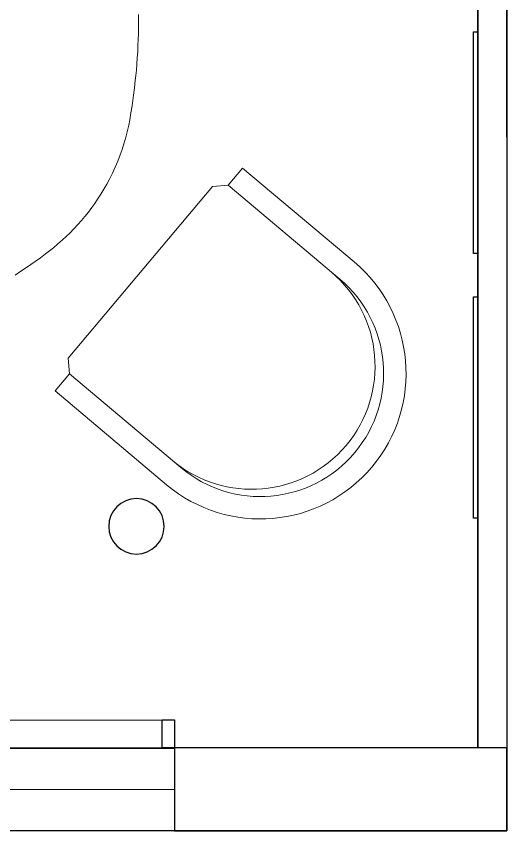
# Model space of a CAD drawing. Header units: inches. Extents: x -950 to 862, y -108 to 714.
# Drawn here: x 783.5 to 836.6, y -107.6 to -19.4 of the extents above; entities that cross this region are included whole.
import ezdxf

# ---------------------------------------------------------------- set-up
doc = ezdxf.new("R2010")
doc.units = ezdxf.units.IN
doc.linetypes.add('DASHED', pattern=[0.75, 0.5, -0.25])
for name, color, linetype, lineweight in [('BLINDS', 55, 'Continuous', 25), ('BLOCK WALL PARTITION', 251, 'Continuous', 30), ('CARPET FLOORING', 254, 'Continuous', 15), ('CEILING-GYPSUM', 83, 'DASHED', 15), ('FACADE WALL', 250, 'Continuous', 25), ('HIGH BACK CHAIR', 252, 'Continuous', 18), ('LIGHT', 40, 'Continuous', 30), ('RUG FLOORING', 122, 'Continuous', 18), ('WALL FRAME', 1, 'Continuous', 18), ('WALLPAPER_BREAKOUT', 6, 'Continuous', 25), ('WALLPAPER_DININGROOM', 6, 'Continuous', 25)]:
    doc.layers.add(name, color=color, linetype=linetype, lineweight=lineweight)
doc.layers.add('PLANNER', color=7, linetype='Continuous')
doc.layers.add('Window', color=140, linetype='Continuous')

# ---------------------------------------------------------------- blocks, each defined once
blk = doc.blocks.new('LoungeChair')
at = {"layer": 'HIGH BACK CHAIR', "linetype": 'ByBlock'}
for p, q in [((15.167, 15.773), (-0.607, 15.773)), ((15.167, 13.347), (15.167, 15.773)), ((-0.607, 13.347), (15.167, 13.347)), ((15.167, 13.347), (16.38, 12.133)), ((16.38, 12.133), (16.38, -12.133)), ((16.38, -12.133), (15.167, -13.347)), ((15.167, -13.347), (-0.607, -13.347)), ((15.167, -15.773), (15.167, -13.347)), ((-0.607, -15.773), (15.167, -15.773))]:
    blk.add_line(p, q, dxfattribs=at)
for centre, radius in [((-0.607, 0), 15.773), ((-0.607, 0), 13.347), ((0.607, 0), 13.347)]:
    blk.add_arc(centre, radius, 90, 270, dxfattribs=at)
blk = doc.blocks.new('CIRCLE PANEL LIGHT')
at = {"layer": 'LIGHT'}
blk.add_circle((5466.83, 318.79), 3, dxfattribs=at)
blk = doc.blocks.new('BLINDS- WAITING AREA 3')
at = {"layer": 'BLINDS'}
for points in [[(5597.65, -216.959), (5748.831, -216.895), (5748.831, -219.895), (5597.65, -219.959)], [(5747.481, -216.895), (5748.831, -216.895), (5748.831, -219.895), (5747.481, -219.895)]]:
    blk.add_lwpolyline(points, close=True, dxfattribs=at)
blk = doc.blocks.new('WallFrame2ft')
at = {"layer": 'WALLPAPER_DININGROOM'}
blk.add_lwpolyline([(876.769, -30.558), (900.769, -30.558), (900.773, -31.024), (876.773, -31.024)], close=True, dxfattribs=at)
blk = doc.blocks.new('LoungeRoom')
at = {"layer": 'WALLPAPER_DININGROOM'}
blk.add_lwpolyline([(645.959, 48.745), (836.631, 48.745), (836.631, -107.599), (645.959, -107.599)], close=True, dxfattribs=at)

msp = doc.modelspace()

# ---------------------------------------------------------------- linework, layer by layer
at = {"layer": 'BLOCK WALL PARTITION'}
msp.add_lwpolyline([(836.604, 33.687), (836.631, -98.604)], dxfattribs=at)
at = {"layer": 'CARPET FLOORING'}
msp.add_lwpolyline([(645.959, 45.726), (645.989, -98.642), (800.681, -98.604), (833.541, -98.597), (833.541, 33.686), (815.468, 33.687), (815.464, 45.76)], close=True, dxfattribs=at)
at = {"layer": 'CEILING-GYPSUM'}
msp.add_lwpolyline([(645.959, 45.7), (645.988, -98.667), (833.54, -98.623), (833.54, 33.661), (815.468, 33.661), (815.463, 45.734)], close=True, dxfattribs=at)
at = {"layer": 'FACADE WALL'}
for points in [[(649.5, -98.642), (800.681, -98.642), (800.681, -107.599), (649.5, -107.599)], [(800.681, -107.599), (836.631, -107.599), (836.631, -98.604), (800.681, -98.604)]]:
    msp.add_lwpolyline(points, close=True, dxfattribs=at)
at = {"layer": 'RUG FLOORING'}
msp.add_lwpolyline([(783.434, -47.406), (784.044, -47.003), (784.651, -46.595), (785.126, -46.268), (785.597, -45.936), (786.159, -45.529), (786.716, -45.117), (787.147, -44.786), (787.57, -44.445), (788.061, -44.031), (788.544, -43.607), (788.945, -43.237), (789.335, -42.856), (789.781, -42.397), (790.215, -41.927), (790.595, -41.495), (790.965, -41.053), (791.345, -40.576), (791.714, -40.091), (792.039, -39.641), (792.352, -39.183), (792.696, -38.654), (793.027, -38.117), (793.347, -37.565), (793.649, -37.003), (793.966, -36.368), (794.265, -35.723), (794.547, -35.065), (794.807, -34.397), (795.017, -33.801), (795.205, -33.197), (795.405, -32.48), (795.588, -31.757), (795.72, -31.169), (795.833, -30.576), (795.962, -29.823), (796.083, -29.068), (796.168, -28.49), (796.245, -27.91), (796.341, -27.118), (796.432, -26.324), (796.489, -25.777), (796.541, -25.228), (796.596, -24.556), (796.645, -23.883), (796.686, -23.21), (796.72, -22.536), (796.745, -21.906), (796.763, -21.277), (796.776, -20.558), (796.783, -19.839), (796.782, -19.196)], dxfattribs=at)
at = {"layer": 'WALLPAPER_BREAKOUT'}
msp.add_lwpolyline([(833.514, -98.604), (833.514, 33.661)], dxfattribs=at)
at = {"layer": 'Window'}
msp.add_lwpolyline([(649.5, -103.139), (800.681, -103.101)], dxfattribs=at)

# ---------------------------------------------------------------- block references
at = {"layer": 'BLINDS'}
msp.add_blockref('BLINDS- WAITING AREA 3', (-4948.15, 121.292), dxfattribs=at)
at = {"layer": 'HIGH BACK CHAIR', "rotation": 139.9205097972145}
msp.add_blockref('LoungeChair', (809.5, -57.661), dxfattribs=at)
at = {"layer": 'LIGHT', "xscale": -1, "rotation": 180}
msp.add_blockref('CIRCLE PANEL LIGHT', (-4670.274, 244.162), dxfattribs=at)
at = {"layer": 'PLANNER'}
msp.add_blockref('LoungeRoom', (0, 0), dxfattribs=at)
at = {"layer": 'WALL FRAME', "rotation": 90}
for p in [(802.49, -921.838), (802.49, -950.521)]:
    msp.add_blockref('WallFrame2ft', p, dxfattribs=at)

doc.saveas('drawing.dxf')
